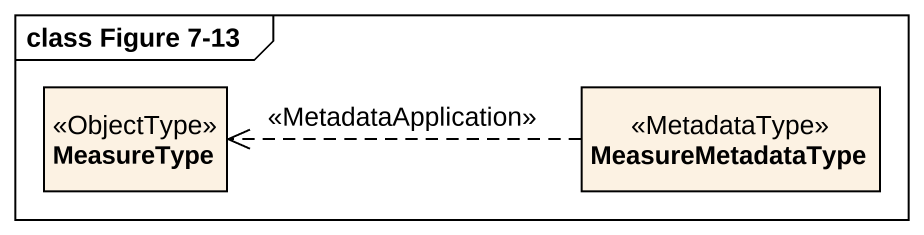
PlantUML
@startuml
mainframe class Figure 7-13
hide circle
hide empty members
class MeasureType <<ObjectType>>
class MeasureMetadataType <<MetadataType>>
MeasureMetadataType .left.> MeasureType : <<MetadataApplication>>
@enduml
